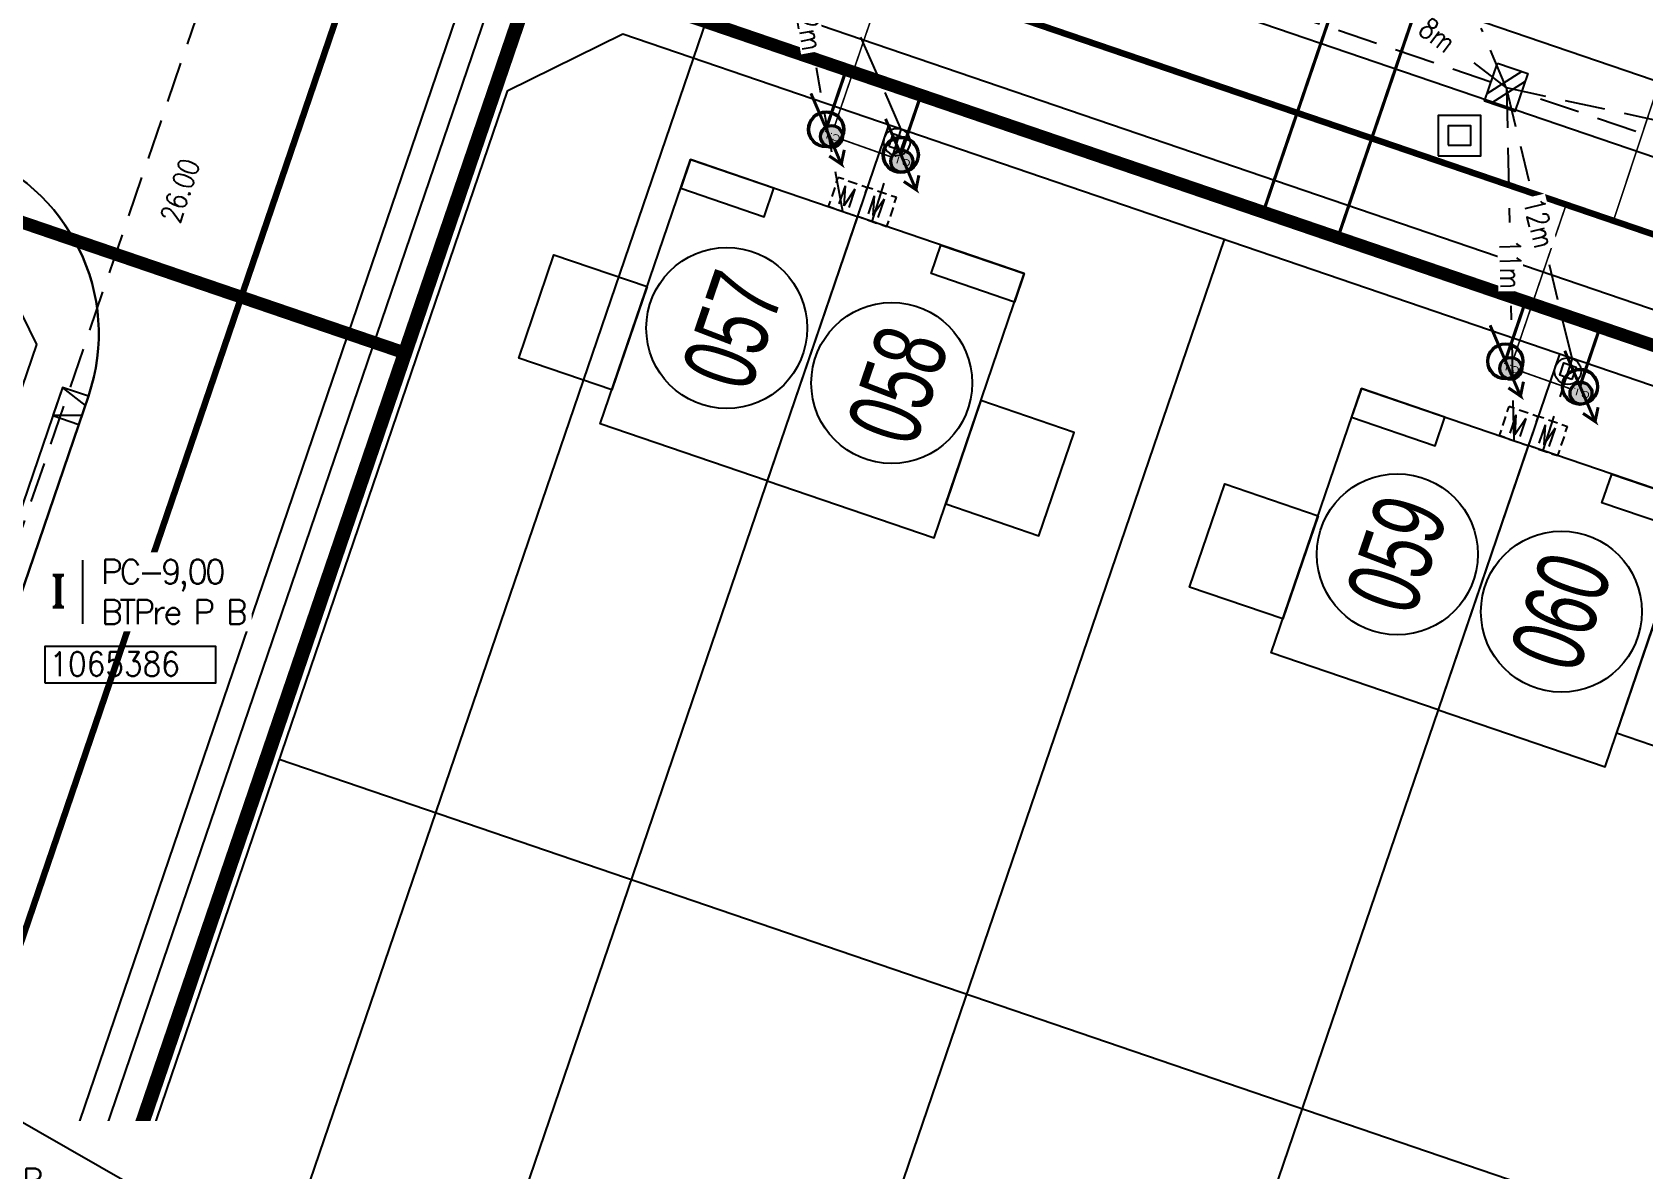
# Model space of a CAD drawing. Extents: x 0 to 336586, y 0 to 6284468.
# Drawn here: x 335330.2 to 335380.2, y 6277830.3 to 6277865.6 of the extents above; entities that cross this region are included whole.
import ezdxf
from ezdxf.enums import TextEntityAlignment as Align

# ---------------------------------------------------------------- set-up
doc = ezdxf.new("R2010")
doc.units = 0
doc.header["$LTSCALE"] = 5
doc.linetypes.add('DASHED', pattern=[0.75, 0.5, -0.25])
doc.linetypes.add('HIDDEN', pattern=[0.375, 0.25, -0.125])
for name, color, linetype in [('ACOM-P', 251, 'DASHED'), ('CALLES-URBANAS', 6, 'Continuous'), ('COTAS', 11, 'Continuous'), ('EQUIPOS', 240, 'Continuous'), ('EQUIPOS_P', 240, 'Continuous'), ('ESTRUCTURAS', 42, 'Continuous'), ('ESTRUCTURAS_P', 42, 'Continuous'), ('GRILLA', 254, 'Continuous'), ('LBT_A_P', 100, 'DASHED'), ('LINEA-EDIFICACION-URBANA', 21, 'Continuous'), ('MUROS', 8, 'Continuous'), ('Numero', 42, 'Continuous'), ('PLANTA', 6, 'Continuous'), ('POSTES_E', 41, 'Continuous'), ('POSTES_P', 41, 'Continuous'), ('Prosan Agua Potable D. Arranque', 1, 'Continuous'), ('Prosan Agua Potable D. MAP', 5, 'Continuous'), ('Prosan Agua Potable P. Cañeria Proyectada', 1, 'Continuous'), ('Prosan Alcantarillado D. Union Domiciliaria', 4, 'Continuous'), ('Prosan Alcantarillado P. Colector Proyectado', 1, 'Continuous'), ('Prosan Pavimentación Dispositivo de Rodados Proyectado', 8, 'Continuous'), ('Prosan Pavimentación Vereda Proyectada', 8, 'Continuous'), ('PUNTO-DE-INTERES', 254, 'Continuous'), ('servicios', 6, 'Continuous'), ('TEXTO-BT_P', 151, 'Continuous')]:
    doc.layers.add(name, color=color, linetype=linetype)
doc.styles.add('2mm', font='simplex.shx', dxfattribs={"width": 0.8, "height": 0.65})
doc.styles.add('ARIAL', font='arial.ttf', dxfattribs={"width": 0.82})
doc.styles.add('ROMANS', font='romans.shx', dxfattribs={"height": 1})
doc.styles.add('ROMANT', font='romant.shx', dxfattribs={"height": 2})
doc.styles.add('Swis-50', font='swissc.ttf', dxfattribs={"width": 0.85})
doc.dimstyles.new('ACOMETIDA 500', dxfattribs={"dimtxt": 0.65, "dimasz": 1.8, "dimexe": 1.25, "dimexo": 0.625, "dimtad": 0, "dimdec": 0, "dimtxsty": '2mm', "dimblk": 'NONE', "dimcen": 2.5, "dimse1": 1, "dimse2": 1, "dimclrd": 256, "dimclrt": 2, "dimadec": 0, "dimazin": 0, "dimtfac": 1, "dimtdec": 0, "dimtmove": 0, "dimatfit": 3, "dimldrblk": 'NONE', "dimfxl": 1, "dimtfill": 1, "dimlwd": -1, "dimarcsym": 2})
doc.dimstyles.new('GRILLA X 500', dxfattribs={"dimtxt": 0.5, "dimasz": 1.8, "dimexe": 1.25, "dimexo": 0.625, "dimtad": 0, "dimdec": 0, "dimtxsty": 'ROMANS', "dimblk": 'NONE', "dimcen": 2.5, "dimse1": 1, "dimse2": 1, "dimsd1": 1, "dimsd2": 1, "dimclrd": 256, "dimclrt": 256, "dimadec": 0, "dimazin": 0, "dimtfac": 1, "dimtdec": 0, "dimtmove": 0, "dimatfit": 3, "dimldrblk": 'NONE', "dimfxlon": 1, "dimtfill": 1, "dimlwd": -1, "dimarcsym": 2})
doc.dimstyles.new('VANO 500', dxfattribs={"dimtxt": 0.65, "dimasz": 1.8, "dimexe": 0, "dimexo": 8, "dimgap": 1.2, "dimtad": 0, "dimdec": 0, "dimzin": 0, "dimdsep": 46, "dimtxsty": '2mm', "dimblk": 'NONE', "dimcen": 0, "dimse1": 1, "dimse2": 1, "dimsd1": 1, "dimsd2": 1, "dimclrd": 7, "dimclrt": 2, "dimadec": 0, "dimazin": 0, "dimtfac": 1, "dimtdec": 0, "dimtofl": 0, "dimtmove": 0, "dimatfit": 3, "dimldrblk": 'NONE', "dimfxl": 1, "dimtfill": 1, "dimtolj": 1, "dimtzin": 0, "dimlwd": 25, "dimarcsym": 0})

# ---------------------------------------------------------------- blocks, each defined once
blk = doc.blocks.new('A$C461B3DCE')
at = {"layer": 'Prosan Agua Potable D. MAP', "ltscale": 2}
h = blk.add_hatch(color=4, dxfattribs=at)
h.dxf.hatch_style = 1
edge = h.paths.add_edge_path()
edge.add_line((0.7710314885518511, 0.5448670548734738), (0.7504819952160025, 0.5306253450311521))
edge.add_arc((0.5218886427903211, 0.3768014163459124), 0.2755298927691394, 393.9372072948622, 430.8894317799293)
edge.add_arc((0.5219586611189867, 0.376749035538496), 0.2755564759331746, 70.90675392884668, 215.492820778389)
edge.add_line((0.2976038094080948, 0.2167606861423788), (0.2770543160722461, 0.2025189763000571))
edge.add_arc((0.5218886427903213, 0.3768014163459125), 0.3005298927691393, 70.88943177992928, 215.4447158899646, ccw=False)
edge.add_arc((0.5218886427903213, 0.3768014163459125), 0.3005298927691391, 394.0026343322039, 430.88943177992934, ccw=False)
h = blk.add_hatch(color=4, dxfattribs=at)
h.dxf.hatch_style = 1
edge = h.paths.add_edge_path()
edge.add_line((0.7622593604771488, 0.557190258923689), (0.7420747884321109, 0.5424359027211417))
edge.add_arc((0.521888642790321, 0.3768014163459126), 0.2755298927691394, 0, 36.95222448506712, ccw=False)
edge.add_arc((0.5218620722195667, 0.376884724929531), 0.2755564759331746, 215.3966110015403, 359.98267785108266, ccw=False)
edge.add_line((0.2972388881172841, 0.2172733325026044), (0.2770543160722462, 0.2025189763000571))
edge.add_arc((0.5218886427903211, 0.3768014163459128), 0.3005298927691393, 215.4447158899647, 360)
edge.add_arc((0.5218886427903211, 0.3768014163459128), 0.3005298927691391, 0, 36.88679744772544)
at = {"layer": 'Prosan Agua Potable D. MAP', "color": 4, "ltscale": 2, "const_width": 0.05}
blk.add_lwpolyline([(9.38084215e-08, 1.08246816e-07), (1.023286459401971, 0.7479937492063158), (0.9377070762315523, 0.5236589383472321), (1.023286459402515, 0.7479937492077511), (0.7832410503892931, 0.7426890532315298)], dxfattribs=at)
at = {"layer": 'Prosan Agua Potable D. MAP', "color": 4, "ltscale": 2}
for radius in [0.3005298927691391, 0.2755298927691391]:
    blk.add_circle((0.5218886427903211, 0.3768014163459128), radius, dxfattribs=at)
blk = doc.blocks.new('agua potable')
at = {"layer": 'Prosan Agua Potable D. Arranque', "color": 4, "const_width": 0.1}
for points, elevation in [([(335860.9664925153, 6282546.428767994), (335857.9992406983, 6282537.736684795)], -499.809), ([(335863.2836922864, 6282545.637736078), (335860.3164404695, 6282536.945652878)], -499.809), ([(335844.4238307387, 6282540.326465896), (335845.048927617, 6282542.157585874)], -499.8090000075405), ([(335846.7410305098, 6282539.535433983), (335847.3661273882, 6282541.366553958)], -499.8090000075405), ([(335865.5175516528, 6282533.125616547), (335866.1426485307, 6282534.956736523)], -499.8090000075405), ([(335867.8347514239, 6282532.334584633), (335868.4598483019, 6282534.165704608)], -499.8090000075405)]:
    blk.add_lwpolyline(points, dxfattribs=dict(at, elevation=elevation))
at = {"layer": 'Prosan Agua Potable P. Cañeria Proyectada', "color": 4, "const_width": 0.4}
for points in [[(335854.3845758403, 6282600.925275253), (335785.7325795351, 6282399.820380611)], [(335658.7370504193, 6282386.924146046), (335679.5104476701, 6282447.776445912), (335665.1862919767, 6282476.949380243), (335698.7466061366, 6282575.258880425), (335702.795314351, 6282577.246830153), (335831.3232091047, 6282533.370739666)], [(335835.4423277323, 6282545.437029972), (335921.2840937399, 6282516.132876968)]]:
    blk.add_lwpolyline(points, dxfattribs=at)
at = {"layer": 'Prosan Agua Potable D. MAP', "color": 4, "ltscale": 20}
for p, xscale, yscale, zscale, rotation in [((335843.9522200857, 6282541.424250075, -499.8090000075405), 1.885254132835699, 1.885254132835699, 1.885254132835699, 257.0827137300424), ((335846.2694198566, 6282540.633218158, -499.8090000075405), 1.885254132835698, 1.885254132835698, 1.885254132835698, 257.0827137440164), ((335865.0459409997, 6282534.223400724, -499.8090000075405), 1.885254132835699, 1.885254132835699, 1.885254132835699, 257.0827137300424), ((335867.3631407707, 6282533.432368808, -499.8090000075405), 1.885254132835698, 1.885254132835698, 1.885254132835698, 257.0827137440164)]:
    blk.add_blockref('A$C461B3DCE', p, dxfattribs=dict(at, xscale=xscale, yscale=yscale, zscale=zscale, rotation=rotation))
blk = doc.blocks.new('UD')
at = {"layer": 'Prosan Alcantarillado D. Union Domiciliaria', "true_color": 0x57ffab}
h = blk.add_hatch(color=101, dxfattribs=at)
edge = h.paths.add_edge_path()
edge.add_arc((6.984919e-10, 0), 0.3200000000000001, 0, 360)
at = {"layer": 'Prosan Alcantarillado D. Union Domiciliaria', "color": 7}
for radius in [0.36, 0.3200000000000001]:
    blk.add_circle((6.984919e-10, 0), radius, dxfattribs=at)
at = {"layer": 'Prosan Alcantarillado D. Union Domiciliaria', "color": 7, "ltscale": 10, "style": 'ARIAL', "oblique": 359.9999998988733, "width": 1.199999998176862}
blk.add_text('C.I.', height=0.2121039574924962, dxfattribs=at).set_placement((0, 0), align=Align.MIDDLE_CENTER)
blk = doc.blocks.new('ALCANTARILLADO')
at = {"layer": 'Prosan Alcantarillado D. Union Domiciliaria', "color": 5, "ltscale": 20, "const_width": 0.05}
for points in [[(60.36988449089404, -108.5427836787421), (62.00028302734427, -103.766795455711)], [(86.1436334411701, -106.6972734027077), (84.56125026165682, -111.4736951695522)], [(60.61317629202676, -108.9900074501056), (62.11687817447091, -109.521821901435)], [(81.46360540569003, -115.7436330302153), (83.0940039420384, -110.9676448071841)], [(81.70689720676455, -116.1908567997161), (83.21059908925963, -116.7226712519769)]]:
    blk.add_lwpolyline(points, dxfattribs=at)
at = {"layer": 'Prosan Alcantarillado P. Colector Proyectado', "color": 5, "const_width": 0.2}
for points in [[(47.11963344694232, -98.68692754965741), (28.22014798456075, -154.0499065995682)], [(141.579924009493, -130.9611273140181), (47.88932403966464, -98.99992043734528)]]:
    blk.add_lwpolyline(points, dxfattribs=at)
at = {"layer": 'Prosan Alcantarillado D. Union Domiciliaria', "color": 5, "ltscale": 20, "rotation": 163.546395338698}
for p in [(60.26791850697919, -108.8880414639134), (62.44947305685491, -109.6595921649132), (81.3616394217679, -116.0888908144552), (83.54319397160725, -116.8604415145237)]:
    blk.add_blockref('UD', p, dxfattribs=at)
blk = doc.blocks.new('A$C5C7937C3')
at = {"layer": 'Prosan Pavimentación Dispositivo de Rodados Proyectado'}
for p, q in [((-0.6315782112360468, 6.903170517231955, -1.978999999999999), (-3.000010038471373, -8.76825652e-08, -1.978999999999999)), ((2.131585714683748, 6.903170517231955, -1.978999999999999), (4.500017541919078, -8.76825652e-08, -1.978999999999999))]:
    blk.add_line(p, q, dxfattribs=at)
at = {"layer": 'Prosan Pavimentación Dispositivo de Rodados Proyectado', "elevation": -1.978999999999999}
blk.add_lwpolyline([(4.500017541919078, 6.903170517231955), (-3.000010038489562, 6.903170517227408), (-3.000010038489562, -8.76825652e-08), (4.500017541919078, -8.76825652e-08)], close=True, dxfattribs=at)
blk = doc.blocks.new('A$C12F70A7C')
at = {"layer": 'MUROS'}
for points in [[(0, -8.672000000951812), (-5.476999999998952, -8.672000000951812), (-5.476999999998952, 0), (0, 0)], [(-2.738500000006752, 0), (-5.476999999998952, 0), (-5.476999999998952, -0.9399999999441206), (-2.738500000006752, -0.9399999999441206)], [(0, -8.672000000951812), (5.4769999999844, -8.672000000951812), (5.4769999999844, 0), (0, 0)], [(2.7384999999922, 0), (5.4769999999844, 0), (5.4769999999844, -0.9399999999441206), (2.7384999999922, -0.9399999999441206)], [(-5.476999999998952, -7.557999999960883), (-8.53499999998894, -7.557999999960883), (-8.53499999998894, -4.169999999925493), (-5.476999999998952, -4.169999999925493)], [(5.4769999999844, -7.557999999960883), (8.534999999974389, -7.557999999960883), (8.534999999974389, -4.169999999925493), (5.4769999999844, -4.169999999925493)]]:
    blk.add_lwpolyline(points, close=True, dxfattribs=at)
blk = doc.blocks.new('PLANTA')
at = {"layer": 'CALLES-URBANAS', "flags": 128}
for points in [[(335920.3279743883, 6282522.323749814), (335924.5980794206, 6282522.45104087), (335939.8630484486, 6282567.167293179, 0.4142135623730959), (335936.1232029526, 6282574.783956205), (335858.851626211, 6282601.162468823, 0.4142135623730951), (335851.234963184, 6282597.422623326), (335835.969994156, 6282552.706371017), (335839.2708948056, 6282549.994534941), (335920.3279743882, 6282522.323749814)], [(335738.5213247423, 6282524.158046557), (335749.5864081118, 6282556.571414633, -0.4142135623730951), (335757.2030711388, 6282560.311260128), (335817.7711165945, 6282539.634899964, -0.4142135623730951), (335821.5109620905, 6282532.018236937), (335810.445878721, 6282499.604868861), (335821.5109620905, 6282532.018236937, 0.4142135623730951), (335817.7711165945, 6282539.634899964), (335757.2030711388, 6282560.311260128, 0.4142135623730951), (335749.5864081118, 6282556.571414633), (335738.5213247423, 6282524.158046557), (335741.8222253919, 6282521.446210481), (335806.1757736887, 6282499.477577806), (335810.445878721, 6282499.604868861)]]:
    blk.add_lwpolyline(points, format="xyb", dxfattribs=at)
blk.add_lwpolyline([(335905.6985939573, 6282467.08806182), (335922.1750684638, 6282515.353223043), (335918.8741678141, 6282518.065059118), (335837.8170882315, 6282545.735844245), (335833.5469831992, 6282545.608553191), (335817.0705086927, 6282497.343391968), (335820.3714093423, 6282494.631555892), (335901.4284889249, 6282466.960770765)], dxfattribs=at)
at = {"layer": 'CALLES-URBANAS'}
blk.add_lwpolyline([(335821.5109620905, 6282532.018236937), (335820.7065427369, 6282532.292844845), (335809.5384814016, 6282499.577819511)], dxfattribs=at)
at = {"layer": 'LINEA-EDIFICACION-URBANA', "ltscale": 0.2}
for p, q in [((335846.364666905, 6282540.440431247), (335830.3727945899, 6282493.59483359)), ((335856.782686182, 6282536.88398961), (335840.7908138669, 6282490.038391952)), ((335867.2007054589, 6282533.327547972), (335851.2088331438, 6282486.481950315)), ((335827.438091294, 6282520.749069292), (335911.8074858625, 6282491.947545718))]:
    blk.add_line(p, q, dxfattribs=at)
at = {"layer": 'LINEA-EDIFICACION-URBANA', "ltscale": 5}
blk.add_lwpolyline([(335936.187686818, 6282572.120286107), (335937.9506668918, 6282568.529756723), (335923.6248098233, 6282526.564480668), (335920.0342804392, 6282524.801500594), (335841.0183953288, 6282551.775474858), (335839.2554152549, 6282555.366004242), (335853.5812723234, 6282597.331280296), (335857.1718017076, 6282599.09426037)], close=True, dxfattribs=at)
at = {"layer": 'LINEA-EDIFICACION-URBANA', "ltscale": 0.2}
blk.add_lwpolyline([(335918.8896473648, 6282512.693589818), (335917.126667291, 6282516.284119202), (335838.1107821806, 6282543.258093465), (335834.5202527964, 6282541.495113391), (335820.3559297918, 6282500.003025193), (335822.1189098656, 6282496.412495809), (335901.1347949759, 6282469.438521545), (335904.7253243601, 6282471.201501619)], close=True, dxfattribs=at)
at = {"layer": 'Prosan Pavimentación Vereda Proyectada'}
for points in [[(335740.2130363253, 6282522.768230568), (335751.850972981, 6282556.859679487), (335755.5902269621, 6282558.695684586), (335818.0593814483, 6282537.370335095), (335819.8953865477, 6282533.631081114), (335808.257449892, 6282499.539632196)], [(335834.4543805186, 6282545.635602539), (335817.7719500808, 6282496.767126801)], [(335835.7354120283, 6282545.673789856), (335818.7622202758, 6282495.953575979)]]:
    blk.add_lwpolyline(points, dxfattribs=at)
at = {"layer": 'PUNTO-DE-INTERES', "color": 8}
for centre in [(335841.337743263, 6282534.137299746), (335846.4623499575, 6282532.431302039), (335862.1614761428, 6282527.115437579), (335867.2595380752, 6282525.331681295)]:
    blk.add_circle(centre, 2.5, dxfattribs=at)
at = {"layer": 'Prosan Pavimentación Dispositivo de Rodados Proyectado', "xscale": 0.1231318257598218, "yscale": 0.1231318257598218, "zscale": 0.1231318257598218, "rotation": 251.151425906133}
blk.add_blockref('A$C5C7937C3', (335820.5872024425, 6282531.943256765, 0.2436778831786871), dxfattribs=at)
at = {"layer": 'PUNTO-DE-INTERES', "xscale": -1, "rotation": 341.1514259085047}
for p in [(335845.3954625222, 6282537.601304117), (335845.3954625222, 6282537.601304117), (335845.3954625222, 6282537.601304117), (335866.2315010762, 6282530.488420841), (335866.2315010762, 6282530.488420841), (335866.2315010762, 6282530.488420841)]:
    blk.add_blockref('A$C12F70A7C', p, dxfattribs=at)
at = {"layer": 'PUNTO-DE-INTERES', "color": 8, "char_height": 2.25, "attachment_point": 5, "rotation": 71.15142590850466, "line_spacing_factor": 0.6, "style": 'Swis-50'}
for s, insert in [('\\fArial Narrow|b0|i0|c00|p39;\\H1x;\\W0.8;057', (335841.534233501, 6282534.070223074)), ('\\fArial Narrow|b0|i0|c00|p39;\\H1x;\\W0.8;058', (335846.6588401957, 6282532.364225367)), ('\\fArial Narrow|b0|i0|c00|p39;\\H1x;\\W0.8;059', (335862.1535835884, 6282527.118131893)), ('\\fArial Narrow|b0|i0|c00|p39;\\H1x;\\W0.8;060', (335867.2555917982, 6282525.333028452))]:
    blk.add_mtext(s, dxfattribs=dict(at, insert=insert))
blk = doc.blocks.new('EM-BT_P')
at = {"layer": 'EQUIPOS'}
for p, q in [((-1.59583581811421, 0.990598165203636), (-1.59583581811421, 1.595838092819461)), ((-0.990595890498426, 1.595417830392476), (-1.59583581811421, 1.595417830392476)), ((-1.59583581811421, 0.4940551486930361), (-1.59583581811421, -0.4940706556385237)), ((-0.4940528739877835, 1.595417830392476), (0.4940729303437621, 1.595417830392476)), ((0.9906159468543903, 1.595417830392476), (1.595855874470174, 1.595417830392476)), ((1.595855874470174, 0.990598165203636), (1.595855874470174, 1.595838092819461)), ((1.595855874470174, 0.4940551486930361), (1.595855874470174, -0.4940706556385237)), ((-1.59583581811421, -0.9906136721491804), (-1.59583581811421, -1.595853599764949)), ((-0.990595890498426, -1.595433337337964), (-1.59583581811421, -1.595433337337964)), ((-0.4940528739877835, -1.595433337337964), (0.4940729303437621, -1.595433337337964)), ((0.9906159468543903, -1.595433337337964), (1.595855874470174, -1.595433337337964)), ((1.595855874470174, -0.9906136721491804), (1.595855874470174, -1.595853599764949))]:
    blk.add_line(p, q, dxfattribs=at)
at = {"layer": 'EQUIPOS', "style": 'ROMANS', "width": 0.8}
blk.add_text('M', height=1.98, dxfattribs=at).set_placement((-0.9147899827143248, -0.9896123134684556))
blk = doc.blocks.new('*D139')
at = {"layer": 'Defpoints', "color": 0, "ltscale": 0.5, "transparency": 16777216}
for p in [(335337.7808498982, 6277873.41507794), (335329.3780288631, 6277848.810348921), (335330.5748530533, 6277848.402566998)]:
    blk.add_point(p, dxfattribs=at)
at = {"layer": 'COTAS', "color": 2, "ltscale": 0.5, "transparency": 16777216, "insert": (335334.7675285747, 6277860.707907695), "char_height": 0.65, "attachment_point": 5, "rotation": 71.1849972930792, "style": '2mm', "bg_fill": 3, "box_fill_scale": 1.1, "bg_fill_color": 256, "bg_fill_true_color": 13158600, "bg_fill_transparency": 0}
blk.add_mtext('\\A1;26.00', dxfattribs=at)
blk = doc.blocks.new('_None')
blk = doc.blocks.new('PC-9_P')
at = {"layer": 'POSTES_E'}
for p, q in [((0.6083982158431285, 1.249984817137545), (-1.000003517699549, -0.7605173497908027)), ((0.9999964823004506, 0.728340590182853), (-0.5826881361359098, -1.250015182862455))]:
    blk.add_line(p, q, dxfattribs=at)
blk.add_lwpolyline([(-1.000003517699549, 1.249984817137545), (0.9999964823004506, 1.249984817137545), (0.9999964823004506, -1.250015182862455), (-1.000003517699549, -1.250015182862455)], close=True, dxfattribs=at)
blk = doc.blocks.new('*D184')
at = {"layer": 'Defpoints', "color": 0, "linetype": 'HIDDEN', "ltscale": 0.25, "transparency": 16777216}
for p in [(335353.2181092992, 6277871.617251769), (335375.9485576421, 6277863.913570696), (335375.6193346996, 6277862.942166893)]:
    blk.add_point(p, dxfattribs=at)
at = {"layer": 'COTAS', "color": 2, "linetype": 'HIDDEN', "ltscale": 0.25, "transparency": 16777216, "insert": (335364.2526610806, 6277866.794498668), "char_height": 0.65, "attachment_point": 5, "rotation": 341.2777293552411, "style": '2mm', "bg_fill": 3, "box_fill_scale": 1.1, "bg_fill_color": 256, "bg_fill_true_color": 13158600, "bg_fill_transparency": 0}
blk.add_mtext('\\A1;24.00', dxfattribs=at)
blk = doc.blocks.new('*D185')
at = {"layer": 'Defpoints', "color": 0, "ltscale": 0.5, "transparency": 16777216}
for p in [(335375.9485576421, 6277863.913570696), (335405.3082107829, 6277853.963155257), (335404.9789878402, 6277852.991751453)]:
    blk.add_point(p, dxfattribs=at)
at = {"layer": 'COTAS', "color": 2, "ltscale": 0.5, "transparency": 16777216, "insert": (335390.2991612703, 6277857.966959173), "char_height": 0.65, "attachment_point": 5, "rotation": 341.27772935523984, "style": '2mm', "bg_fill": 3, "box_fill_scale": 1.1, "bg_fill_color": 256, "bg_fill_true_color": 13158600, "bg_fill_transparency": 0}
blk.add_mtext('\\A1;31.00', dxfattribs=at)
blk = doc.blocks.new('*D245')
at = {"layer": 'ACOM-P', "ltscale": 0.5, "transparency": 16777216}
for p, q in [((335371.6897107423, 6277867.16069367), (335372.908600952, 6277866.231360802)), ((335375.9485582276, 6277863.913570248), (335374.7296680175, 6277864.842903117))]:
    blk.add_line(p, q, dxfattribs=at)
at = {"layer": 'Defpoints', "color": 0, "ltscale": 0.5, "transparency": 16777216}
for p in [(335371.6897060396, 6277867.160687502), (335375.9485535244, 6277863.913564079), (335375.9485582276, 6277863.913570248)]:
    blk.add_point(p, dxfattribs=at)
at = {"layer": 'ACOM-P', "color": 2, "ltscale": 0.5, "transparency": 16777216, "insert": (335373.819134485, 6277865.53713196), "char_height": 0.65, "attachment_point": 5, "rotation": 322.6765875418888, "style": '2mm', "bg_fill": 3, "box_fill_scale": 1.1, "bg_fill_color": 256, "bg_fill_true_color": 13158600, "bg_fill_transparency": 0}
blk.add_mtext('8m', dxfattribs=at)
blk = doc.blocks.new('*D246')
at = {"layer": 'ACOM-P', "ltscale": 0.5, "transparency": 16777216}
for p, q in [((335373.5056365868, 6277869.710897499), (335374.2824707478, 6277867.867377331)), ((335375.948553524, 6277863.913564079), (335375.171719363, 6277865.757084248))]:
    blk.add_line(p, q, dxfattribs=at)
at = {"layer": 'Defpoints', "color": 0, "ltscale": 0.5, "transparency": 16777216}
for p in [(335373.5056365877, 6277869.710897499), (335375.9485535249, 6277863.913564079), (335375.948553524, 6277863.913564079)]:
    blk.add_point(p, dxfattribs=at)
at = {"layer": 'ACOM-P', "color": 2, "ltscale": 0.5, "transparency": 16777216, "insert": (335374.7270950559, 6277866.812230789), "char_height": 0.65, "attachment_point": 5, "rotation": 292.84989159917046, "style": '2mm', "bg_fill": 3, "box_fill_scale": 1.1, "bg_fill_color": 256, "bg_fill_true_color": 13158600, "bg_fill_transparency": 0}
blk.add_mtext('6m', dxfattribs=at)
blk = doc.blocks.new('*D247')
at = {"layer": 'ACOM-P', "ltscale": 0.5, "transparency": 16777216}
for p, q in [((335375.948203269, 6277863.911944572), (335381.931181362, 6277862.605588005)), ((335390.5385203725, 6277860.726213942), (335384.5555422794, 6277862.032570509))]:
    blk.add_line(p, q, dxfattribs=at)
at = {"layer": 'Defpoints', "color": 0, "ltscale": 0.5, "transparency": 16777216}
for p in [(335375.948558228, 6277863.913570248), (335390.5385203725, 6277860.726213942), (335390.5388753314, 6277860.727839618)]:
    blk.add_point(p, dxfattribs=at)
at = {"layer": 'ACOM-P', "color": 2, "ltscale": 0.5, "transparency": 16777216, "insert": (335383.2433618205, 6277862.319079258), "char_height": 0.65, "attachment_point": 5, "rotation": 347.6830303128056, "style": '2mm', "bg_fill": 3, "box_fill_scale": 1.1, "bg_fill_color": 256, "bg_fill_true_color": 13158600, "bg_fill_transparency": 0}
blk.add_mtext('18m', dxfattribs=at)
blk = doc.blocks.new('*D255')
at = {"layer": 'ACOM-P', "ltscale": 0.5, "transparency": 16777216}
for p, q in [((335375.962611774, 6277863.912254522), (335376.0527315986, 6277859.72285619)), ((335376.1984916169, 6277852.946913382), (335376.1083717922, 6277857.136311714))]:
    blk.add_line(p, q, dxfattribs=at)
at = {"layer": 'Defpoints', "color": 0, "ltscale": 0.5, "transparency": 16777216}
for p in [(335375.9482032692, 6277863.911944575), (335375.962611774, 6277863.912254522), (335376.184083112, 6277852.946603435)]:
    blk.add_point(p, dxfattribs=at)
at = {"layer": 'ACOM-P', "color": 2, "ltscale": 0.5, "transparency": 16777216, "insert": (335376.0805516954, 6277858.429583952), "char_height": 0.65, "attachment_point": 5, "rotation": 271.2323223912907, "style": '2mm', "bg_fill": 3, "box_fill_scale": 1.1, "bg_fill_color": 256, "bg_fill_true_color": 13158600, "bg_fill_transparency": 0}
blk.add_mtext('11m', dxfattribs=at)
blk = doc.blocks.new('PM-6_P')
at = {"layer": 'POSTES_E'}
blk.add_lwpolyline([(-0.6677519658405187, 0.6677414800509212), (0.6677199434739736, 0.6677414800509212), (0.6677199434739736, -0.66773042926323), (-0.6677519658405187, -0.66773042926323)], close=True, dxfattribs=at)
blk.add_circle((-1.601118327254625e-05, 5.52539384557349e-06), 1.386432699211355, dxfattribs=at)
blk = doc.blocks.new('*D256')
at = {"layer": 'ACOM-P', "ltscale": 0.5, "transparency": 16777216}
for p, q in [((335375.9478359772, 6277863.913405047), (335376.6555072239, 6277861.009798263)), ((335377.9992420648, 6277855.496394096), (335377.2915708183, 6277858.40000088))]:
    blk.add_line(p, q, dxfattribs=at)
at = {"layer": 'Defpoints', "color": 0, "ltscale": 0.5, "transparency": 16777216}
for p in [(335375.9478359772, 6277863.913405047), (335375.9485474678, 6277863.913578453), (335377.9999535554, 6277855.496567502)]:
    blk.add_point(p, dxfattribs=at)
at = {"layer": 'ACOM-P', "color": 2, "ltscale": 0.5, "transparency": 16777216, "insert": (335376.9735390216, 6277859.704899572), "char_height": 0.65, "attachment_point": 5, "rotation": 283.69717277311884, "style": '2mm', "bg_fill": 3, "box_fill_scale": 1.1, "bg_fill_color": 256, "bg_fill_true_color": 13158600, "bg_fill_transparency": 0}
blk.add_mtext('12m', dxfattribs=at)
blk = doc.blocks.new('*D257')
at = {"layer": 'ACOM-P', "ltscale": 0.5, "transparency": 16777216}
for p, q in [((335353.218109299, 6277871.617251769), (335354.6521062828, 6277868.343596123)), ((335357.1638971637, 6277862.609456867), (335355.7299001794, 6277865.883112514))]:
    blk.add_line(p, q, dxfattribs=at)
at = {"layer": 'Defpoints', "color": 0, "ltscale": 0.5, "transparency": 16777216}
for p in [(335353.218109299, 6277871.617251769), (335353.218109299, 6277871.617251769), (335357.1638971637, 6277862.609456867)]:
    blk.add_point(p, dxfattribs=at)
at = {"layer": 'ACOM-P', "color": 2, "ltscale": 0.5, "transparency": 16777216, "insert": (335355.1910032318, 6277867.113354318), "char_height": 0.65, "attachment_point": 5, "rotation": 293.6554130934792, "style": '2mm', "bg_fill": 3, "box_fill_scale": 1.1, "bg_fill_color": 256, "bg_fill_true_color": 13158600, "bg_fill_transparency": 0}
blk.add_mtext('13m', dxfattribs=at)
blk = doc.blocks.new('*D258')
at = {"layer": 'ACOM-P', "ltscale": 0.5, "transparency": 16777216}
for p, q in [((335353.2181171444, 6277871.617209192), (335354.0396365025, 6277867.159196037)), ((335355.3479682633, 6277860.059472648), (335354.5264489052, 6277864.517485803))]:
    blk.add_line(p, q, dxfattribs=at)
at = {"layer": 'Defpoints', "color": 0, "ltscale": 0.5, "transparency": 16777216}
for p in [(335353.2181171444, 6277871.617209192), (335353.2181934391, 6277871.617223252), (335355.348044558, 6277860.059486708)]:
    blk.add_point(p, dxfattribs=at)
at = {"layer": 'ACOM-P', "color": 2, "ltscale": 0.5, "transparency": 16777216, "insert": (335354.2830427047, 6277865.83834092), "char_height": 0.65, "attachment_point": 5, "rotation": 280.44128411488293, "style": '2mm', "bg_fill": 3, "box_fill_scale": 1.1, "bg_fill_color": 256, "bg_fill_true_color": 13158600, "bg_fill_transparency": 0}
blk.add_mtext('12m', dxfattribs=at)
blk = doc.blocks.new('CA 3Ø-P')
at = {"layer": 'ESTRUCTURAS'}
for points in [[(-1.307126184576191, -1.266878571361303), (1.346075665089302, -1.266878571361303), (1.346075665089302, 1.246819127351046), (-1.307126184576191, 1.246819127351046)], [(-0.676001158892177, -0.6099489843472838), (0.7149506394052878, -0.6099489843472838), (0.7149506394052878, 0.5898895403370261), (-0.676001158892177, 0.5898895403370261)]]:
    blk.add_lwpolyline(points, close=True, dxfattribs=at)
blk = doc.blocks.new('*D440')
at = {"layer": 'Defpoints', "color": 0, "ltscale": 0.5, "transparency": 16777216}
for p in [(335402.3497128253, 6277986.733224559), (335398.5975279866, 6277900), (0, 0)]:
    blk.add_point(p, dxfattribs=at)
at = {"layer": 'GRILLA', "ltscale": 0.5, "transparency": 16777216, "insert": (335402.3497128243, 6277991.143938844), "char_height": 1, "attachment_point": 5, "rotation": 90, "style": 'ROMANS', "bg_fill": 3, "box_fill_scale": 1.1, "bg_fill_color": 256, "bg_fill_true_color": 13158600, "bg_fill_transparency": 0}
blk.add_mtext('X-335399', dxfattribs=at)

msp = doc.modelspace()

# ---------------------------------------------------------------- linework, layer by layer
at = {"layer": 'ACOM-P', "ltscale": 0.5}
msp.add_lwpolyline([(335356.254206406, 6277859.75014655), (335357.1639150018, 6277862.609450777)], dxfattribs=at)
at = {"layer": 'LBT_A_P', "ltscale": 0.5}
for points in [[(335329.5396145189, 6277849.283519162), (335337.6192570574, 6277872.941910151)], [(335375.475012033, 6277864.074062223), (335353.8100476192, 6277871.416635223)], [(335404.8346651738, 6277854.123646782), (335376.4220999197, 6277863.753080299)]]:
    msp.add_lwpolyline(points, dxfattribs=at)

# ---------------------------------------------------------------- block references
at = {"layer": 'EQUIPOS_P', "ltscale": 5, "xscale": 0.3, "yscale": 0.3, "zscale": 0.3, "rotation": 341.1514259146094}
for p in [(335355.5026718091, 6277860.512451488), (335356.4088743891, 6277860.203230648), (335376.3387103631, 6277853.399568211), (335377.244912943, 6277853.090347372)]:
    msp.add_blockref('EM-BT_P', p, dxfattribs=at)
at = {"layer": 'PLANTA'}
msp.add_blockref('PLANTA', (-489.5943777723587, -4677.696606804617), dxfattribs=at)
at = {"layer": 'POSTES_P', "ltscale": 5, "xscale": 0.5, "yscale": 0.5, "zscale": 0.5, "rotation": 341.1514259232406}
msp.add_blockref('PC-9_P', (335375.9485576421, 6277863.913570696), dxfattribs=at)
at = {"layer": 'servicios', "color": 1}
msp.add_blockref('ALCANTARILLADO', (335294.7307215866, 6277971.279013176), dxfattribs=at)
at = {"layer": 'servicios'}
msp.add_blockref('agua potable', (-489.5943777723587, -4677.696606804617), dxfattribs=at)

# ---------------------------------------------------------------- next in the draw order: texts
at = {"layer": 'TEXTO-BT_P', "ltscale": 0.5, "insert": (335325.4026690147, 6277828.094387624), "char_height": 0.7499999981250001, "attachment_point": 4, "style": 'ROMANS', "bg_fill": 3, "box_fill_scale": 1.3, "bg_fill_color": 256, "bg_fill_transparency": 0}
msp.add_mtext('{\\T0.8;PC-9,00\\PBTPre RD B\\PBTPre RL B x2\\PPP Pre 4c\\PPP Pre Solo Neutro\\PTT CGED TRAD}', dxfattribs=at)

# ---------------------------------------------------------------- next in the draw order: dimensions: what is measured, and where the dimension line sits
at = {"layer": 'COTAS', "ltscale": 0.5}
dim = msp.add_linear_dim(base=(335330.5748530533, 6277848.402566998), p1=(335337.7808498981, 6277873.415077941), p2=(335329.3780288635, 6277848.810348921), angle=71.1849972930792, dimstyle='VANO 500', override={"dimpost": '.00', "dimsah": 1, "dimtmove": 1}, dxfattribs=at)
dim.commit()
dim.dimension.update_dxf_attribs({"geometry": '*D139', "text_midpoint": (335334.7675285747, 6277860.707907695)})
at = {"layer": 'COTAS', "linetype": 'HIDDEN', "ltscale": 0.25}
dim = msp.add_linear_dim(base=(335375.6193346996, 6277862.942166893), p1=(335353.218109299, 6277871.617251769), p2=(335375.9485576421, 6277863.913570696), angle=341.2777293531354, dimstyle='VANO 500', override={"dimpost": '.00', "dimsah": 1}, dxfattribs=at)
dim.commit()
dim.dimension.update_dxf_attribs({"geometry": '*D184', "text_midpoint": (335364.2526610806, 6277866.794498668), "dimtype": 161})

# ---------------------------------------------------------------- next in the draw order: linework, layer by layer
at = {"layer": 'TEXTO-BT_P', "ltscale": 0.5}
msp.add_lwpolyline([(335331.7387428259, 6277849.234011652), (335331.7387428259, 6277847.261269774)], dxfattribs=at)

# ---------------------------------------------------------------- next in the draw order: block references
at = {"layer": 'ESTRUCTURAS_P', "xscale": 0.5, "yscale": 0.5, "zscale": 0.5}
msp.add_blockref('CA 3Ø-P', (335374.4904336252, 6277862.422867503), dxfattribs=at)
at = {"layer": 'POSTES_P', "ltscale": 5, "xscale": -0.3, "yscale": 0.3, "zscale": 0.3, "rotation": 161.1514259009716}
msp.add_blockref('PM-6_P', (335357.0295464183, 6277862.215824925), dxfattribs=at)

# ---------------------------------------------------------------- next in the draw order: texts
at = {"layer": 'TEXTO-BT_P', "ltscale": 0.5, "style": 'ROMANT'}
msp.add_text('I', height=0.9999999975, dxfattribs=at).set_placement((335330.9829640837, 6277848.273049859), align=Align.MIDDLE_CENTER)
at = {"layer": 'TEXTO-BT_P', "ltscale": 0.5, "insert": (335332.3121490938, 6277848.250445228), "char_height": 0.7499999981250001, "attachment_point": 4, "style": 'ROMANS', "bg_fill": 3, "box_fill_scale": 1.3, "bg_fill_color": 256, "bg_fill_transparency": 0}
msp.add_mtext('{\\T0.8;PC-9,00\\PBTPre P B}', dxfattribs=at)

# ---------------------------------------------------------------- next in the draw order: dimensions: what is measured, and where the dimension line sits
at = {"layer": 'COTAS', "ltscale": 0.5}
dim = msp.add_linear_dim(base=(335404.9789878402, 6277852.991751453), p1=(335375.9485576421, 6277863.913570696), p2=(335405.3082107829, 6277853.963155256), angle=161.2777293552398, dimstyle='VANO 500', override={"dimpost": '.00', "dimsah": 1, "dimtmove": 1}, dxfattribs=at)
dim.commit()
dim.dimension.update_dxf_attribs({"geometry": '*D185', "text_midpoint": (335390.2991612703, 6277857.966959173)})

# ---------------------------------------------------------------- next in the draw order: block references
at = {"layer": 'POSTES_P', "ltscale": 5, "xscale": 0.3, "yscale": 0.3, "zscale": 0.3, "rotation": 161.1514259169997}
msp.add_blockref('PM-6_P', (335377.8655758803, 6277855.102944753), dxfattribs=at)

# ---------------------------------------------------------------- next in the draw order: dimensions: what is measured, and where the dimension line sits
at = {"layer": 'ACOM-P', "ltscale": 0.5}
for p1, p2, distance, text, picture, middle in [((335357.1638971635, 6277862.609456867), (335353.218109299, 6277871.617251769), 0, '13m', '*D257', (335355.1910032318, 6277867.113354318)), ((335371.6897060391, 6277867.160687502), (335375.948553525, 6277863.91356408), 7.755578422497258e-06, '8m', '*D245', (335373.819134485, 6277865.53713196))]:
    dim = msp.add_aligned_dim(p1=p1, p2=p2, distance=distance, text=text, dimstyle='ACOMETIDA 500', override={"dimpost": 'm', "dimsah": 1}, dxfattribs=at)
    dim.commit()
    dim.dimension.update_dxf_attribs({"geometry": picture, "text_midpoint": middle})

# ---------------------------------------------------------------- next in the draw order: dimensions: what is measured, and where the dimension line sits
for p1, p2, distance, picture, middle in [((335355.348044558, 6277860.059486709), (335353.2181934392, 6277871.617223253), 7.757950123141443e-05, '*D258', (335354.2830427047, 6277865.83834092)), ((335373.5056365881, 6277869.7108975), (335375.948553525, 6277863.91356408), -1.3271666901824426e-09, '*D246', (335374.7270950559, 6277866.812230789))]:
    dim = msp.add_aligned_dim(p1=p1, p2=p2, distance=distance, dimstyle='ACOMETIDA 500', override={"dimpost": 'm', "dimsah": 1}, dxfattribs=at)
    dim.commit()
    dim.dimension.update_dxf_attribs({"geometry": picture, "text_midpoint": middle})

# ---------------------------------------------------------------- next in the draw order: linework, layer by layer
at = {"layer": 'COTAS', "ltscale": 0.5}
msp.add_lwpolyline([(335362.2680615917, 6277936.380582445), (335369.7928430812, 6277920.833926625), (335359.8919790454, 6277891.789439952), (335351.9786050512, 6277868.575269205), (335343.573063876, 6277843.962567884), (335335.1702238407, 6277819.357830206), (335327.74034556, 6277797.592977937), (335320.3098454535, 6277775.826304492), (335313.2028161917, 6277755.003915701), (335305.33604002, 6277731.955675586), (335292.1667365858, 6277714.263585042), (335283.1480098616, 6277687.844687042), (335272.0458240549, 6277658.806156371), (335259.5549396134, 6277634.339372378)], dxfattribs=at)

# ---------------------------------------------------------------- next in the draw order: dimensions: what is measured, and where the dimension line sits
at = {"layer": 'ACOM-P', "ltscale": 0.5}
dim = msp.add_aligned_dim(p1=(335375.9485582281, 6277863.913570249), p2=(335390.5388753315, 6277860.727839619), distance=-0.0016639773018734551, text='18m', dimstyle='ACOMETIDA 500', override={"dimpost": 'm', "dimsah": 1}, dxfattribs=at)
dim.commit()
dim.dimension.update_dxf_attribs({"geometry": '*D247', "text_midpoint": (335383.2433618205, 6277862.319079258)})

# ---------------------------------------------------------------- next in the draw order: dimensions: what is measured, and where the dimension line sits
dim = msp.add_aligned_dim(p1=(335376.184083112, 6277852.946603432), p2=(335375.9482032691, 6277863.911944573), distance=-0.014411838230520009, dimstyle='ACOMETIDA 500', override={"dimpost": 'm', "dimsah": 1}, dxfattribs=at)
dim.commit()
dim.dimension.update_dxf_attribs({"geometry": '*D255', "text_midpoint": (335376.0805516954, 6277858.429583952)})

# ---------------------------------------------------------------- next in the draw order: linework, layer by layer
at = {"layer": 'COTAS', "ltscale": 0.5}
msp.add_lwpolyline([(335260.125589093, 6277853.224214515), (335263.5514585289, 6277846.224001232), (335286.2032151858, 6277838.491294967), (335308.9684718905, 6277830.71925474), (335321.4799699045, 6277836.595534988), (335340.1510369749, 6277825.892101489), (335362.8487463752, 6277818.270210296), (335386.5601626122, 6277810.175714526), (335414.7044433843, 6277800.41057058), (335427.0174793261, 6277772.813720241)], dxfattribs=at)

# ---------------------------------------------------------------- next in the draw order: dimensions: what is measured, and where the dimension line sits
at = {"layer": 'ACOM-P', "ltscale": 0.5}
dim = msp.add_aligned_dim(p1=(335377.9999535553, 6277855.496567502), p2=(335375.9485474678, 6277863.913578453), distance=0.000732317194184289, text='12m', dimstyle='ACOMETIDA 500', override={"dimpost": 'm', "dimsah": 1}, dxfattribs=at)
dim.commit()
dim.dimension.update_dxf_attribs({"geometry": '*D256', "text_midpoint": (335376.9735390216, 6277859.704899572)})

# ---------------------------------------------------------------- next in the draw order: linework, layer by layer
msp.add_lwpolyline([(335377.9991313985, 6277855.496848165), (335377.090285692, 6277852.637382593)], dxfattribs=at)

# ---------------------------------------------------------------- next in the draw order: dimensions: what is measured, and where the dimension line sits
at = {"layer": 'GRILLA', "ltscale": 0.5}
dim = msp.add_ordinate_dim(feature_location=(335398.5975279866, 6277900), offset=(3.7521848386968486, 86.733224558644), dtype=1, origin=(0, 0), dimstyle='GRILLA X 500', override={"dimpost": 'X-<>', "dimsah": 1}, dxfattribs=at)
dim.commit()
dim.dimension.update_dxf_attribs({"geometry": '*D440', "text_midpoint": (335402.3497128243, 6277991.143938844)})

# ---------------------------------------------------------------- next in the draw order: linework, layer by layer
at = {"layer": 'Numero'}
msp.add_lwpolyline([(335330.5683498373, 6277845.422454341), (335335.8735126513, 6277845.422454341), (335335.8735126513, 6277846.555615223), (335330.5683498373, 6277846.555615223)], close=True, dxfattribs=at)

# ---------------------------------------------------------------- next in the draw order: texts
at = {"layer": 'Numero', "style": 'ROMANS', "width": 0.9}
msp.add_text('1065386', height=0.75, dxfattribs=at).set_placement((335330.7077733038, 6277845.6358047))

doc.saveas('drawing.dxf')
